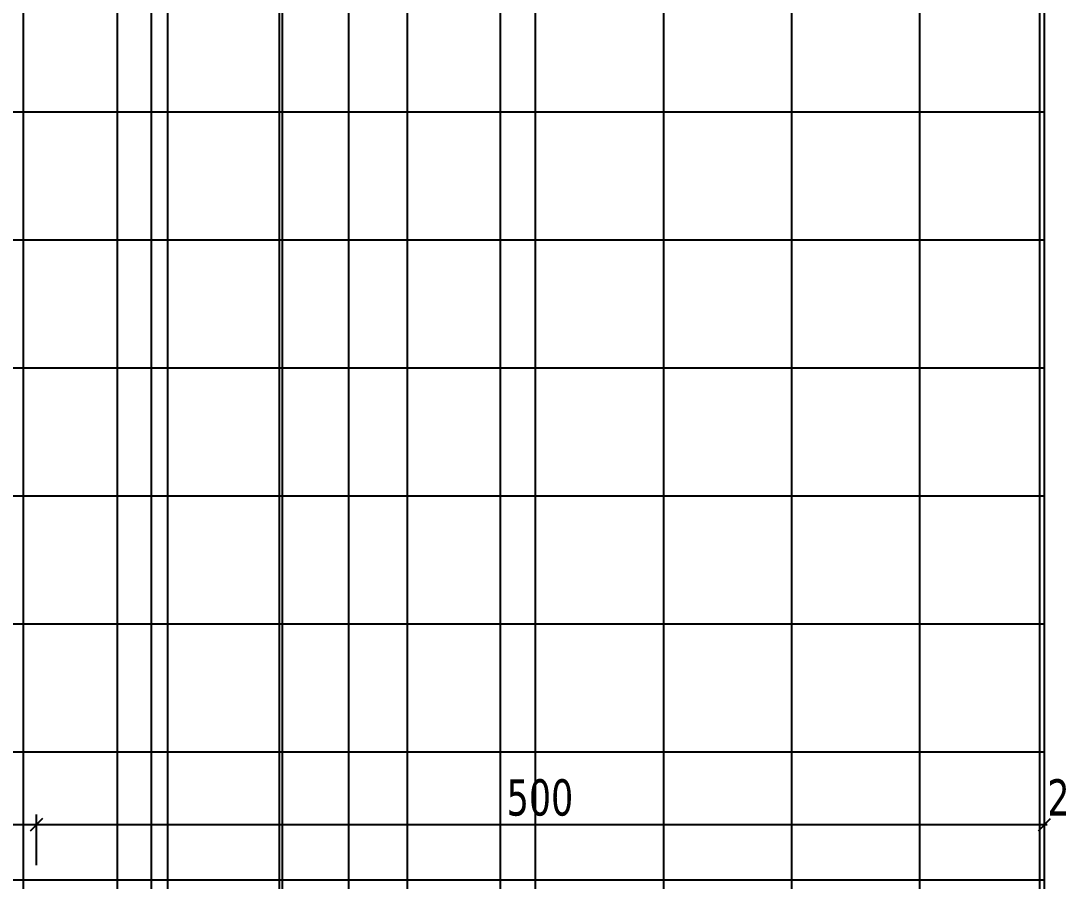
# Model space of a CAD drawing. Header units: millimetres. Extents: x 43168.9 to 43194.6, y -25545.1 to -25543.4.
# Drawn here: x 43171.7193 to 43171.8228, y -25544.4583 to -25544.373 of the extents above; entities that cross this region are included whole.
import ezdxf

# ---------------------------------------------------------------- set-up
doc = ezdxf.new("R2010")
doc.units = ezdxf.units.MM
doc.header["$LTSCALE"] = 200
doc.linetypes.add('DASHDOT', pattern=[1, 0.5, -0.25, 0, -0.25])
doc.linetypes.add('DASHDOT2', pattern=[0.5, 0.25, -0.125, 0, -0.125])
for name, color, linetype in [('aks_sgh', 5, 'DASHDOT2'), ('duv_sgh', 4, 'Continuous'), ('kesitcizgisi_sgh', 22, 'Continuous'), ('olcuic_sgh', 183, 'Continuous'), ('siva_sgh', 145, 'Continuous'), ('tarama-zemin_sgh', 197, 'Continuous')]:
    doc.layers.add(name, color=color, linetype=linetype)
doc.styles.add('dim', font='VERDANA.TTF', dxfattribs={"width": 0.7})

msp = doc.modelspace()

# ---------------------------------------------------------------- linework, layer by layer
at = {"color": 0, "linetype": 'ByBlock', "lineweight": -2}
for p, q in [((43171.72148, -25544.45211), (43171.72028, -25544.45331)), ((43171.72028, -25544.45331), (43171.72148, -25544.45211)), ((43171.82028, -25544.45331), (43171.82148, -25544.45211)), ((43171.82028, -25544.45331), (43171.82148, -25544.45211))]:
    msp.add_line(p, q, dxfattribs=at)
at = {"layer": 'aks_sgh'}
for p, q in [((43171.72888, -25543.74092), (43171.72888, -25544.60992)), ((43171.73388, -25543.74092), (43171.73388, -25544.60992)), ((43171.76688, -25543.74092), (43171.76688, -25544.60992))]:
    msp.add_line(p, q, dxfattribs=at)
at = {"layer": 'duv_sgh'}
msp.add_line((43171.82088, -25544.46492), (43171.82088, -25543.83992), dxfattribs=at)
at = {"layer": 'kesitcizgisi_sgh', "linetype": 'DASHDOT'}
msp.add_line((43171.75188, -25544.61379), (43171.75188, -25543.80816), dxfattribs=at)
at = {"layer": 'olcuic_sgh'}
for p, q in [((43171.74525, -25544.22967), (43171.74525, -25544.46517)), ((43171.72088, -25544.45671), (43171.72088, -25544.45171)), ((43171.72088, -25544.45671), (43171.72088, -25544.45171)), ((43171.82088, -25544.45671), (43171.82088, -25544.45171)), ((43171.82088, -25544.45671), (43171.82088, -25544.45171)), ((43171.72113, -25544.45271), (43171.67663, -25544.45271)), ((43171.82113, -25544.45271), (43171.72063, -25544.45271)), ((43171.82088, -25544.45271), (43171.81968, -25544.45271))]:
    msp.add_line(p, q, dxfattribs=at)
at = {"layer": 'siva_sgh'}
msp.add_line((43171.82038, -25543.83992), (43171.82038, -25544.46492), dxfattribs=at)
at = {"layer": 'tarama-zemin_sgh'}
for p, q in [((43171.7958, -25544.46492), (43171.7958, -25543.83992)), ((43171.8085, -25544.46492), (43171.8085, -25543.83992)), ((43171.7196, -25544.46492), (43171.7196, -25543.84992)), ((43171.7323, -25544.46492), (43171.7323, -25544.22992)), ((43171.745, -25544.46492), (43171.745, -25544.22992)), ((43171.7577, -25544.46492), (43171.7577, -25544.22992)), ((43171.7704, -25544.46492), (43171.7704, -25544.22992)), ((43171.7831, -25544.46492), (43171.7831, -25544.23292)), ((43171.82088, -25544.382), (43171.54888, -25544.382)), ((43171.82088, -25544.3947), (43171.54888, -25544.3947)), ((43171.82088, -25544.4074), (43171.54888, -25544.4074)), ((43171.82088, -25544.4201), (43171.54888, -25544.4201)), ((43171.82088, -25544.4328), (43171.54888, -25544.4328)), ((43171.82088, -25544.4455), (43171.54888, -25544.4455)), ((43171.82088, -25544.4582), (43171.54888, -25544.4582))]:
    msp.add_line(p, q, dxfattribs=at)

# ---------------------------------------------------------------- texts
at = {"layer": 'olcuic_sgh', "color": 2, "style": 'dim', "width": 0.7}
for s, p in [('500', (43171.76753, -25544.4518)), ('25', (43171.82116, -25544.4518))]:
    msp.add_text(s, height=0.0036, dxfattribs=at).set_placement(p)

doc.saveas('drawing.dxf')
